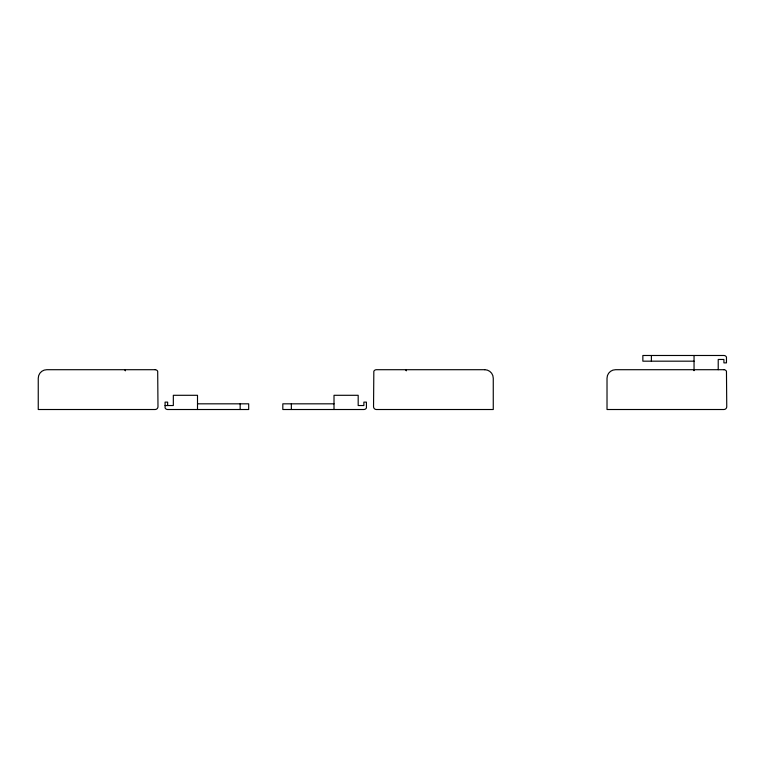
<?xml version="1.0" encoding="UTF-8"?>
<svg xmlns="http://www.w3.org/2000/svg" width="765" height="765" viewBox="0 0 765 765"><rect width="100%" height="100%" fill="white"/><g stroke="black" fill="none" stroke-linecap="round" stroke-linejoin="round"><path stroke-width="1.15" d="M694.046 361.176L642.858 361.176L642.858 355.486L723.91 355.486A2.84 2.84 0 0 1 726.463 357.083L726.463 362.878L723.91 362.878L723.91 359.464L718.22 359.464L718.22 369.705M197.504 403.824L248.692 403.824L248.692 409.514L167.65 409.514A2.84 2.84 0 0 1 165.087 407.917L165.087 402.122L167.65 402.122L167.65 405.536M334.009 403.824L282.82 403.824L282.82 409.514L363.872 409.514A2.84 2.84 0 0 0 366.425 407.917L366.425 402.122L363.872 402.122L363.872 405.536L358.183 405.536L358.183 395.295L334.009 395.295L334.009 409.514M165.087 405.536L173.33 405.536L173.33 395.295L197.504 395.295L197.504 409.514M694.046 355.486L694.046 370.7A8.53 8.53 0 0 0 693.989 369.705M651.388 355.486L651.388 361.176M291.35 403.824L291.35 409.514M240.162 403.824L240.162 409.514M155.132 369.705L46.78 369.705A8.53 8.53 0 0 0 38.25 378.235L38.25 409.514L155.132 409.514A2.84 2.84 0 0 0 157.982 406.674L157.695 371.302A2.84 2.84 0 0 0 155.132 369.705M484.733 369.705L376.38 369.705A2.84 2.84 0 0 0 373.827 371.302L373.54 406.674A2.84 2.84 0 0 0 376.38 409.514L493.262 409.514L493.262 378.235A8.53 8.53 0 0 0 484.733 369.705M723.91 369.705L615.548 369.705A8.53 8.53 0 0 0 607.018 378.235L607.018 409.514L723.91 409.514A2.84 2.84 0 0 0 726.75 406.674L726.463 371.302A2.84 2.84 0 0 0 723.91 369.705M406.244 370.7L406.244 369.705A8.53 8.53 0 0 0 406.244 370.7M125.278 370.7L125.278 369.705A8.53 8.53 0 0 1 125.278 370.7"/></g></svg>
